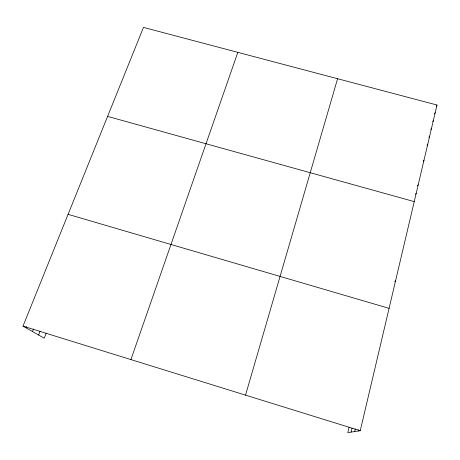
<?xml version="1.0" encoding="UTF-8"?>
<svg xmlns="http://www.w3.org/2000/svg" width="460" height="460" viewBox="0 0 460 460"><rect width="100%" height="100%" fill="white"/><g stroke="black" fill="none" stroke-linecap="round" stroke-linejoin="round"><path stroke-width="0.69" d="M358.369 430.991L358.679 429.674M349.151 427.087L347.823 432.595L360.249 430.709L437 105.018L143.485 27.404L23 326.117L44.206 338.203L46.19 333.132M354.671 431.555L355.321 428.823M351.089 432.101L352.044 428.128M245.531 395.128L337.582 78.729M130.922 359.588L237.826 52.348M38.605 335.012L40.146 331.108M32.493 331.528L33.488 329.026M26.191 327.934L26.709 326.646M436.344 106.156L437 105.018M434.533 113.833L435.189 112.712M432.705 121.572L433.36 120.474M430.773 129.524L431.514 128.294M428.921 137.385L429.657 136.177M427.053 145.302L427.783 144.124M423.269 161.339L423.993 160.218M417.479 185.892L418.186 184.851M415.518 194.206L416.219 193.194M394.709 281.601L395.617 280.629M107.594 116.397L414.236 201.612M68.086 214.343L389.085 308.349M23 326.117L360.249 430.709"/></g></svg>
